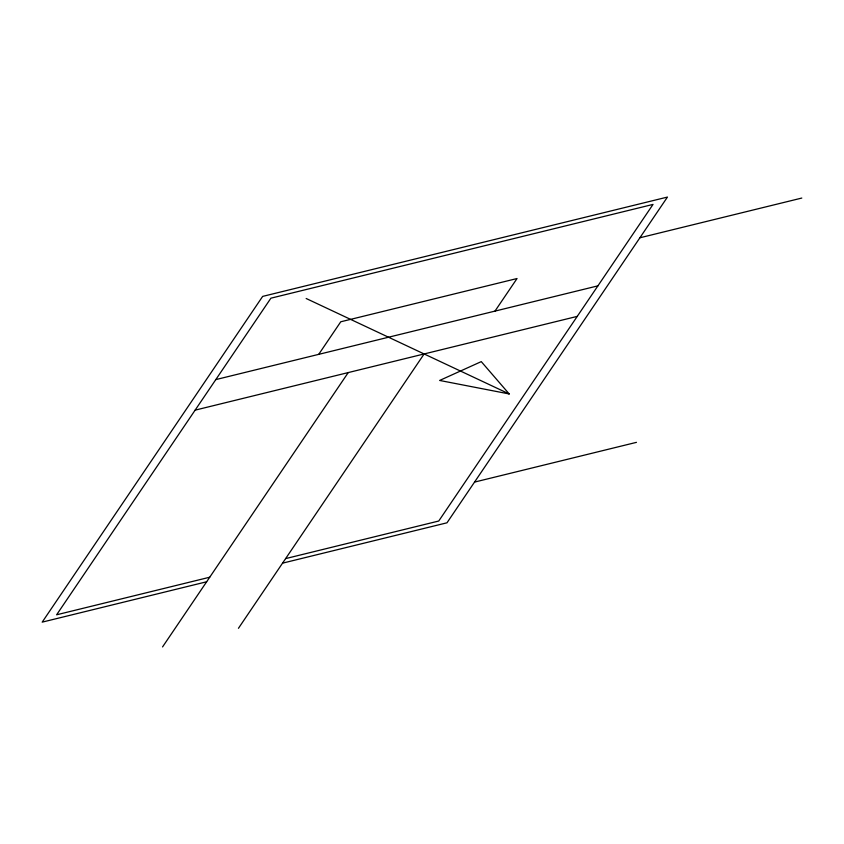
<?xml version="1.0" encoding="UTF-8"?>
<svg xmlns="http://www.w3.org/2000/svg" width="844" height="844" viewBox="0 0 844 844"><rect width="100%" height="100%" fill="white"/><g stroke="black" fill="none" stroke-linecap="round" stroke-linejoin="round"><path stroke-width="1.27" d="M318.716 354.353L340.754 321.786L517.034 278.531L494.985 311.098M162.554 646.926L348.234 372.584M238.451 628.305L424.131 353.952M639.889 237.786L801.8 198.055M215.79 379.61L597.911 285.852M195.122 410.152L577.243 316.384M474.539 482.093L636.46 442.351M209.734 577.222L56.622 614.791L270.903 298.185L653.024 204.417L438.743 521.022L285.631 558.601M206.643 581.78L42.2 622.134L262.653 296.402L667.446 197.074L446.982 522.805L282.54 563.159M509.196 393.948L439.64 380.454L481.27 361.622L509.196 393.948L306.161 298.491"/></g></svg>
